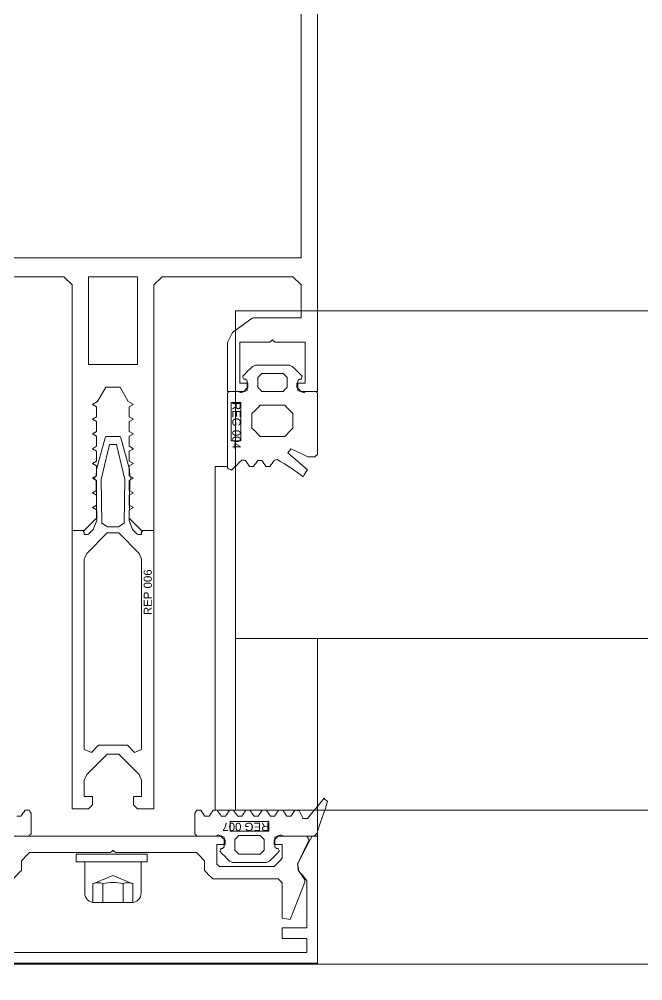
# Model space of a CAD drawing. Header units: millimetres. Extents: x 97 to 215964, y -4577 to 60645.
# Drawn here: x 146661.4 to 146737.7, y 39773 to 39890.5 of the extents above; entities that cross this region are included whole.
import ezdxf

# ---------------------------------------------------------------- set-up
doc = ezdxf.new("R2010")
doc.units = ezdxf.units.MM
for name, color, linetype, lineweight in [('A-FLOR-____-PATT', 8, 'Continuous', 9), ('A-GLAZ-____-MCUT', 151, 'Continuous', 9), ('A-GLAZ-____-OTLN', 151, 'Continuous', 9), ('A-GLAZ-CURT-OTLN', 52, 'Continuous', 9), ('A-GLAZ-CWMG-MCUT', 51, 'Continuous', 9), ('A-GLAZ-CWMG-OTLN', 51, 'Continuous', 9), ('G-XREF-____-OTLN', 8, 'Continuous', 9)]:
    doc.layers.add(name, color=color, linetype=linetype, lineweight=lineweight)
doc.styles.add('Arial', font='arial.ttf', dxfattribs={"height": 1})

# ---------------------------------------------------------------- blocks, each defined once
blk = doc.blocks.new('PNS_Панель прямоугольная2 - Нр_Стекло - 40мм-V32-О_АИ_ПП_8_400_Целиком')
at = {"layer": 'A-GLAZ-____-OTLN', "lineweight": 5}
h = blk.add_hatch(dxfattribs=at)
h.set_pattern_fill('FP_36', color=256, style=0, pattern_type=2)
h.set_pattern_definition([(45, (-88492.5, -39714.82), (-282.8427, 282.8427), [200, -600]), (45, (-88692.5, -39814.82), (-282.8427, 282.8427), [600, -200]), (45, (-88292.5, -39914.82), (-282.8427, 282.8427), [200, -600])])
h.paths.add_polyline_path([(502.5, 0), (502.5, 40), (-502.5, 40), (-502.5, 0), (386.22, 0)])
at = {"layer": 'A-GLAZ-____-MCUT', "color": 10, "lineweight": 5}
for p, q in [((-502.5, 0), (-502.5, 40)), ((-502.5, 40), (502.5, 40)), ((502.5, 0), (-502.5, 0))]:
    blk.add_line(p, q, dxfattribs=at)
at = {"layer": 'A-GLAZ-____-OTLN', "color": 10, "lineweight": 5}
blk.add_line((-502.5, 0), (502.5, 0), dxfattribs=at)
blk = doc.blocks.new('Прямоугольный импост - Рядовой 50х200-40428490-О_АИ_ПП_8_400_Целиком')
at = {"layer": 'A-GLAZ-CWMG-OTLN', "color": 10, "lineweight": 5}
for p, q in [((82100, 39793.82), (82100, 39814.82)), ((82100, 39793.82), (83085, 39793.82)), ((82100, 39775.02), (83085, 39775.02))]:
    blk.add_line(p, q, dxfattribs=at)
blk = doc.blocks.new('Прямоугольный импост - Рядовой 50х200-38602498-О_АИ_ПП_8_400_Целиком')
at = {"layer": 'A-GLAZ-CWMG-MCUT', "color": 90}
for p, q in [((0, 39.8), (-50, 39.8)), ((-50, 39.8), (-50, 21)), ((-50, 21), (-40, 21)), ((-40, 21), (-40, 0)), ((-50, -40), (-50, -160.2))]:
    blk.add_line(p, q, dxfattribs=at)
blk = doc.blocks.new('Прямоугольный импост - 200_dwg-17677014-О_АИ_ПП_8_400_Целиком')
at = {"layer": 'G-XREF-____-OTLN', "color": 10, "lineweight": 5}
for p, q in [((227995.23, 196719.51), (227995.23, 196721.83)), ((227997.68, 196719.51), (227997.68, 196721.83)), ((227994.19, 196719.51), (227998.71, 196719.51))]:
    blk.add_line(p, q, dxfattribs=at)
at = {"layer": 'G-XREF-____-OTLN', "color": 10, "lineweight": 5, "flags": 128}
for points in [[(227991.45, 196794.97), (227991.45, 196764.97), (227992.95, 196764.97), (227994.45, 196766.47), (227994.45, 196767.48), (227993.95, 196767.77), (227994.45, 196768.06), (227994.45, 196769.28), (227993.95, 196769.57), (227994.45, 196769.86), (227994.45, 196771.08), (227993.95, 196771.37), (227994.45, 196771.66), (227994.45, 196772.88), (227993.95, 196773.17), (227994.45, 196773.46), (227994.45, 196774.68), (227993.95, 196774.97), (227994.45, 196775.26), (227994.45, 196776.48), (227993.95, 196776.77), (227994.45, 196777.06), (227994.45, 196778.28), (227993.95, 196778.57), (227994.45, 196778.86), (227994.45, 196780.08), (227993.95, 196780.37), (227994.58, 196780.73), (227995.59, 196782.47), (227997.32, 196782.47), (227998.32, 196780.73), (227998.95, 196780.37), (227998.45, 196780.08), (227998.45, 196778.86), (227998.95, 196778.57), (227998.45, 196778.28), (227998.45, 196777.06), (227998.95, 196776.77), (227998.45, 196776.48), (227998.45, 196775.26), (227998.95, 196774.97), (227998.45, 196774.68), (227998.45, 196773.46), (227998.95, 196773.17), (227998.45, 196772.88), (227998.45, 196771.66), (227998.95, 196771.37), (227998.45, 196771.08), (227998.45, 196769.86), (227998.95, 196769.57), (227998.45, 196769.28), (227998.45, 196768.06), (227998.95, 196767.77), (227998.45, 196767.48), (227998.45, 196766.47), (227999.95, 196764.97), (228001.45, 196764.97), (228001.45, 196794.97), (228002.45, 196795.97), (228018.45, 196795.97), (228019.45, 196794.97), (228019.45, 196790.97), (228013.65, 196790.97), (228013.47, 196790.91), (228011.07, 196789.16), (228010.45, 196787.95), (228010.45, 196781.97), (228012.45, 196781.97), (228012.95, 196782.47), (228012.95, 196782.97), (228011.95, 196782.97), (228011.95, 196787.97), (228015.65, 196787.97), (228015.95, 196788.27), (228016.25, 196787.97), (228019.95, 196787.97), (228019.95, 196782.97), (228018.95, 196782.97), (228018.95, 196782.47), (228019.45, 196781.97), (228021.45, 196781.97), (228021.45, 196911.97)], [(227973.45, 196791.8), (227973.45, 196794.97), (227974.45, 196795.97), (227990.45, 196795.97), (227991.45, 196794.97)], [(228013.52, 196785.02), (228013.22, 196784.72), (228012.92, 196784.42), (228012.61, 196784.11), (228012.31, 196783.81)], [(228013.88, 196785.17), (228013.79, 196785.13), (228013.7, 196785.09), (228013.61, 196785.06), (228013.52, 196785.02)], [(228018.03, 196785.17), (228016.99, 196785.17), (228015.95, 196785.17), (228014.91, 196785.17), (228013.88, 196785.17)], [(228018.38, 196785.02), (228018.29, 196785.06), (228018.2, 196785.09), (228018.12, 196785.13), (228018.03, 196785.17)], [(228019.59, 196783.81), (228019.29, 196784.11), (228018.99, 196784.42), (228018.68, 196784.72), (228018.38, 196785.02)], [(228012.31, 196783.81), (228012.35, 196783.72), (228012.38, 196783.64), (228012.42, 196783.55), (228012.45, 196783.47)], [(228012.45, 196783.47), (228012.5, 196783.47), (228012.55, 196783.47), (228012.6, 196783.47), (228012.65, 196783.47)], [(228012.65, 196783.47), (228012.7, 196783.42), (228012.75, 196783.37), (228012.8, 196783.32), (228012.85, 196783.27)], [(228014.15, 196783.67), (228014.28, 196783.79), (228014.4, 196783.92), (228014.53, 196784.04), (228014.65, 196784.17)], [(228014.15, 196782.47), (228014.15, 196782.77), (228014.15, 196783.07), (228014.15, 196783.37), (228014.15, 196783.67)], [(228014.65, 196784.17), (228015.3, 196784.17), (228015.95, 196784.17), (228016.6, 196784.17), (228017.25, 196784.17)], [(228017.25, 196784.17), (228017.38, 196784.04), (228017.5, 196783.92), (228017.63, 196783.79), (228017.75, 196783.67)], [(228017.75, 196783.67), (228017.75, 196783.37), (228017.75, 196783.07), (228017.75, 196782.77), (228017.75, 196782.47)], [(228019.05, 196783.27), (228019.1, 196783.32), (228019.15, 196783.37), (228019.2, 196783.42), (228019.25, 196783.47)], [(228019.25, 196783.47), (228019.3, 196783.47), (228019.35, 196783.47), (228019.4, 196783.47), (228019.45, 196783.47)], [(228019.45, 196783.47), (228019.49, 196783.55), (228019.52, 196783.64), (228019.56, 196783.72), (228019.59, 196783.81)], [(228012.85, 196783.27), (228012.85, 196782.97), (228012.85, 196782.67), (228012.85, 196782.37), (228012.85, 196782.07)], [(228014.65, 196781.97), (228014.53, 196782.09), (228014.4, 196782.22), (228014.28, 196782.34), (228014.15, 196782.47)], [(228017.75, 196782.47), (228017.63, 196782.34), (228017.5, 196782.22), (228017.38, 196782.09), (228017.25, 196781.97)], [(228019.05, 196782.07), (228019.05, 196782.37), (228019.05, 196782.67), (228019.05, 196782.97), (228019.05, 196783.27)], [(228010.65, 196781.97), (228010.6, 196781.92), (228010.55, 196781.87), (228010.5, 196781.82), (228010.45, 196781.77)], [(228010.45, 196781.77), (228010.45, 196779.47), (228010.45, 196777.17), (228010.45, 196774.87), (228010.45, 196772.57)], [(228011.83, 196781.97), (228011.53, 196781.97), (228011.24, 196781.97), (228010.95, 196781.97), (228010.65, 196781.97)], [(228012.14, 196781.82), (228012.06, 196781.85), (228011.98, 196781.89), (228011.9, 196781.93), (228011.83, 196781.97)], [(228012.85, 196782.07), (228012.67, 196782), (228012.5, 196781.94), (228012.32, 196781.88), (228012.14, 196781.82)], [(228017.25, 196781.97), (228016.6, 196781.97), (228015.95, 196781.97), (228015.3, 196781.97), (228014.65, 196781.97)], [(228019.77, 196781.82), (228019.59, 196781.88), (228019.41, 196781.94), (228019.23, 196782), (228019.05, 196782.07)], [(228020.08, 196781.97), (228020, 196781.93), (228019.92, 196781.89), (228019.84, 196781.85), (228019.77, 196781.82)], [(228021.25, 196781.97), (228020.96, 196781.97), (228020.67, 196781.97), (228020.37, 196781.97), (228020.08, 196781.97)], [(228021.45, 196781.77), (228021.4, 196781.82), (228021.35, 196781.87), (228021.3, 196781.92), (228021.25, 196781.97)], [(228021.45, 196774.27), (228021.45, 196776.14), (228021.45, 196778.02), (228021.45, 196779.89), (228021.45, 196781.77)], [(228013.45, 196779.27), (228013.7, 196779.52), (228013.95, 196779.77), (228014.2, 196780.02), (228014.45, 196780.27)], [(228014.45, 196780.27), (228015.2, 196780.27), (228015.95, 196780.27), (228016.7, 196780.27), (228017.45, 196780.27)], [(228017.45, 196780.27), (228017.7, 196780.02), (228017.95, 196779.77), (228018.2, 196779.52), (228018.45, 196779.27)], [(228013.45, 196777.47), (228013.45, 196777.92), (228013.45, 196778.37), (228013.45, 196778.82), (228013.45, 196779.27)], [(228018.45, 196779.27), (228018.45, 196778.82), (228018.45, 196778.37), (228018.45, 196777.92), (228018.45, 196777.47)], [(228014.45, 196776.47), (228014.2, 196776.72), (228013.95, 196776.97), (228013.7, 196777.22), (228013.45, 196777.47)], [(228017.45, 196776.47), (228016.7, 196776.47), (228015.95, 196776.47), (228015.2, 196776.47), (228014.45, 196776.47)], [(228018.45, 196777.47), (228018.2, 196777.22), (228017.95, 196776.97), (228017.7, 196776.72), (228017.45, 196776.47)], [(228017.84, 196774.48), (228017.93, 196774.59), (228018.02, 196774.71), (228018.11, 196774.82), (228018.2, 196774.94)], [(228020.22, 196772.39), (228019.62, 196772.91), (228019.03, 196773.43), (228018.44, 196773.95), (228017.84, 196774.48)], [(228018.2, 196774.94), (228018.72, 196774.7), (228019.25, 196774.46), (228019.77, 196774.22), (228020.29, 196773.98)], [(228021.15, 196773.97), (228021.23, 196774.04), (228021.3, 196774.12), (228021.38, 196774.19), (228021.45, 196774.27)], [(228010.96, 196772.36), (228011.27, 196772.66), (228011.58, 196772.97), (228011.88, 196773.27), (228012.19, 196773.58)], [(228012.19, 196773.58), (228012.3, 196773.57), (228012.42, 196773.56), (228012.53, 196773.55), (228012.65, 196773.54)], [(228012.65, 196773.54), (228012.77, 196773.35), (228012.9, 196773.17), (228013.03, 196772.98), (228013.15, 196772.8)], [(228013.65, 196772.8), (228013.77, 196772.98), (228013.9, 196773.17), (228014.03, 196773.35), (228014.15, 196773.54)], [(228014.15, 196773.54), (228014.28, 196773.54), (228014.4, 196773.54), (228014.52, 196773.54), (228014.65, 196773.54)], [(228014.65, 196773.54), (228014.77, 196773.35), (228014.9, 196773.17), (228015.03, 196772.98), (228015.15, 196772.8)], [(228015.65, 196772.8), (228015.77, 196772.98), (228015.9, 196773.17), (228016.03, 196773.35), (228016.15, 196773.54)], [(228016.15, 196773.54), (228016.24, 196773.56), (228016.33, 196773.59), (228016.42, 196773.62), (228016.51, 196773.65)], [(228016.51, 196773.65), (228016.96, 196773.38), (228017.41, 196773.11), (228017.86, 196772.83), (228018.32, 196772.56)], [(228020.29, 196773.98), (228020.5, 196773.98), (228020.72, 196773.97), (228020.94, 196773.97), (228021.15, 196773.97)], [(228021.05, 196730.8), (228008.95, 196730.8), (228008.95, 196772.8), (228010.45, 196772.8)], [(228010.45, 196772.57), (228010.58, 196772.51), (228010.71, 196772.46), (228010.84, 196772.41), (228010.96, 196772.36)], [(228013.15, 196772.8), (228013.28, 196772.8), (228013.4, 196772.8), (228013.52, 196772.8), (228013.65, 196772.8)], [(228015.15, 196772.8), (228015.28, 196772.8), (228015.4, 196772.8), (228015.52, 196772.8), (228015.65, 196772.8)], [(228018.32, 196772.56), (228018.66, 196772.31), (228019, 196772.05), (228019.34, 196771.8), (228019.69, 196771.54)], [(228019.69, 196771.54), (228019.82, 196771.76), (228019.95, 196771.97), (228020.09, 196772.18), (228020.22, 196772.39)], [(228022.26, 196732.26), (228021.75, 196731.64), (228021.24, 196731.03), (228020.73, 196730.41), (228020.22, 196729.79)], [(228021.45, 196728.2), (228021.76, 196729.11), (228022.07, 196730.02), (228022.38, 196730.93), (228022.69, 196731.85)], [(228022.69, 196731.85), (228022.58, 196731.95), (228022.48, 196732.05), (228022.37, 196732.16), (228022.26, 196732.26)], [(227985.7, 196730.8), (227985.58, 196730.61), (227985.45, 196730.43), (227985.33, 196730.24), (227985.2, 196730.06)], [(227986.2, 196730.8), (227986.08, 196730.8), (227985.95, 196730.8), (227985.83, 196730.8), (227985.7, 196730.8)], [(227986.4, 196730.51), (227986.35, 196730.58), (227986.3, 196730.65), (227986.25, 196730.73), (227986.2, 196730.8)], [(228006.7, 196730.8), (228006.65, 196730.73), (228006.6, 196730.65), (228006.55, 196730.58), (228006.5, 196730.51)], [(228007.2, 196730.8), (228007.08, 196730.8), (228006.95, 196730.8), (228006.83, 196730.8), (228006.7, 196730.8)], [(228007.7, 196730.06), (228007.58, 196730.24), (228007.45, 196730.43), (228007.33, 196730.61), (228007.2, 196730.8)], [(228008.7, 196730.8), (228008.58, 196730.61), (228008.45, 196730.43), (228008.33, 196730.24), (228008.2, 196730.06)], [(228009.2, 196730.8), (228009.08, 196730.8), (228008.95, 196730.8), (228008.83, 196730.8), (228008.7, 196730.8)], [(228009.7, 196730.06), (228009.58, 196730.24), (228009.45, 196730.43), (228009.33, 196730.61), (228009.2, 196730.8)], [(228010.7, 196730.8), (228010.58, 196730.61), (228010.45, 196730.43), (228010.33, 196730.24), (228010.2, 196730.06)], [(228011.2, 196730.8), (228011.08, 196730.8), (228010.95, 196730.8), (228010.83, 196730.8), (228010.7, 196730.8)], [(228011.7, 196730.06), (228011.58, 196730.24), (228011.45, 196730.43), (228011.33, 196730.61), (228011.2, 196730.8)], [(228012.7, 196730.8), (228012.58, 196730.61), (228012.45, 196730.43), (228012.33, 196730.24), (228012.2, 196730.06)], [(228013.2, 196730.8), (228013.08, 196730.8), (228012.95, 196730.8), (228012.83, 196730.8), (228012.7, 196730.8)], [(228013.7, 196730.06), (228013.58, 196730.24), (228013.45, 196730.43), (228013.33, 196730.61), (228013.2, 196730.8)], [(228014.7, 196730.8), (228014.58, 196730.61), (228014.45, 196730.43), (228014.33, 196730.24), (228014.2, 196730.06)], [(228015.2, 196730.8), (228015.08, 196730.8), (228014.95, 196730.8), (228014.83, 196730.8), (228014.7, 196730.8)], [(228015.7, 196730.06), (228015.58, 196730.24), (228015.45, 196730.43), (228015.33, 196730.61), (228015.2, 196730.8)], [(228016.7, 196730.8), (228016.58, 196730.61), (228016.45, 196730.43), (228016.33, 196730.24), (228016.2, 196730.06)], [(228017.2, 196730.8), (228017.08, 196730.8), (228016.95, 196730.8), (228016.83, 196730.8), (228016.7, 196730.8)], [(228017.7, 196730.06), (228017.58, 196730.24), (228017.45, 196730.43), (228017.33, 196730.61), (228017.2, 196730.8)], [(228018.7, 196730.8), (228018.58, 196730.61), (228018.45, 196730.43), (228018.33, 196730.24), (228018.2, 196730.06)], [(228019.22, 196730.76), (228019.09, 196730.77), (228018.96, 196730.78), (228018.83, 196730.79), (228018.7, 196730.8)], [(228019.68, 196729.8), (228019.57, 196730.04), (228019.45, 196730.28), (228019.34, 196730.52), (228019.22, 196730.76)], [(227985.2, 196730.06), (227985.08, 196730.06), (227984.95, 196730.06), (227984.83, 196730.06), (227984.7, 196730.06)], [(227986.45, 196730.34), (227986.44, 196730.38), (227986.43, 196730.42), (227986.41, 196730.46), (227986.4, 196730.51)], [(227986.45, 196727.93), (227986.45, 196728.53), (227986.45, 196729.13), (227986.45, 196729.73), (227986.45, 196730.34)], [(228006.5, 196730.51), (228006.49, 196730.46), (228006.48, 196730.42), (228006.47, 196730.38), (228006.45, 196730.34)], [(228006.45, 196730.34), (228006.45, 196729.73), (228006.45, 196729.13), (228006.45, 196728.53), (228006.45, 196727.93)], [(228008.2, 196730.06), (228008.08, 196730.06), (228007.95, 196730.06), (228007.83, 196730.06), (228007.7, 196730.06)], [(228010.2, 196730.06), (228010.08, 196730.06), (228009.95, 196730.06), (228009.83, 196730.06), (228009.7, 196730.06)], [(228012.2, 196730.06), (228012.08, 196730.06), (228011.95, 196730.06), (228011.83, 196730.06), (228011.7, 196730.06)], [(228014.2, 196730.06), (228014.08, 196730.06), (228013.95, 196730.06), (228013.83, 196730.06), (228013.7, 196730.06)], [(228016.2, 196730.06), (228016.08, 196730.06), (228015.95, 196730.06), (228015.83, 196730.06), (228015.7, 196730.06)], [(228018.2, 196730.06), (228018.08, 196730.06), (228017.95, 196730.06), (228017.83, 196730.06), (228017.7, 196730.06)], [(228020.22, 196729.79), (228020.08, 196729.79), (228019.95, 196729.79), (228019.82, 196729.8), (228019.68, 196729.8)], [(228009.65, 196727.63), (228003.05, 196727.63), (227996.45, 196727.63), (227989.85, 196727.63), (227983.25, 196727.63)], [(227983.88, 196727.63), (227984.45, 196727.63), (227985.02, 196727.63), (227985.58, 196727.63), (227986.15, 196727.63)], [(227986.15, 196727.63), (227986.23, 196727.7), (227986.3, 196727.78), (227986.38, 196727.85), (227986.45, 196727.93)], [(228006.45, 196727.93), (228006.53, 196727.85), (228006.6, 196727.78), (228006.68, 196727.7), (228006.75, 196727.63)], [(228006.75, 196727.63), (228007.32, 196727.63), (228007.89, 196727.63), (228008.46, 196727.63), (228009.03, 196727.63)], [(228009.03, 196727.63), (228009.1, 196727.67), (228009.18, 196727.7), (228009.26, 196727.74), (228009.34, 196727.78)], [(228009.34, 196727.78), (228009.52, 196727.72), (228009.7, 196727.66), (228009.87, 196727.59), (228010.05, 196727.53)], [(228010.15, 196727.13), (228010.03, 196727.25), (228009.9, 196727.38), (228009.78, 196727.5), (228009.65, 196727.63)], [(228010.05, 196727.53), (228010.05, 196727.23), (228010.05, 196726.93), (228010.05, 196726.63), (228010.05, 196726.33)], [(228010.15, 196726.63), (228010.15, 196726.75), (228010.15, 196726.88), (228010.15, 196727), (228010.15, 196727.13)], [(228011.35, 196727.23), (228011.48, 196727.35), (228011.6, 196727.48), (228011.73, 196727.6), (228011.85, 196727.73)], [(228011.35, 196725.93), (228011.35, 196726.25), (228011.35, 196726.58), (228011.35, 196726.9), (228011.35, 196727.23)], [(228011.85, 196727.73), (228012.5, 196727.73), (228013.15, 196727.73), (228013.8, 196727.73), (228014.45, 196727.73)], [(228014.45, 196727.73), (228014.58, 196727.6), (228014.7, 196727.48), (228014.83, 196727.35), (228014.95, 196727.23)], [(228014.95, 196727.23), (228014.95, 196726.9), (228014.95, 196726.58), (228014.95, 196726.25), (228014.95, 196725.93)], [(228016.65, 196727.63), (228016.53, 196727.5), (228016.4, 196727.38), (228016.28, 196727.25), (228016.15, 196727.13)], [(228016.15, 196727.13), (228016.15, 196727), (228016.15, 196726.88), (228016.15, 196726.75), (228016.15, 196726.63)], [(228016.25, 196727.53), (228016.43, 196727.59), (228016.61, 196727.66), (228016.79, 196727.72), (228016.97, 196727.78)], [(228016.25, 196726.33), (228016.25, 196726.63), (228016.25, 196726.93), (228016.25, 196727.23), (228016.25, 196727.53)], [(228020.15, 196727.63), (228019.28, 196727.63), (228018.4, 196727.63), (228017.53, 196727.63), (228016.65, 196727.63)], [(228016.97, 196727.78), (228017.04, 196727.74), (228017.12, 196727.7), (228017.2, 196727.67), (228017.28, 196727.63)], [(228017.28, 196727.63), (228018.22, 196727.63), (228019.17, 196727.63), (228020.11, 196727.63), (228021.05, 196727.63)], [(228019.03, 196724.27), (228019.38, 196725), (228019.73, 196725.74), (228020.07, 196726.47), (228020.42, 196727.2)], [(228020.81, 196727.63), (228020.37, 196726.8), (228019.93, 196725.97), (228019.49, 196725.14), (228019.05, 196724.3)], [(228020.42, 196727.2), (228020.36, 196727.31), (228020.29, 196727.41), (228020.22, 196727.52), (228020.15, 196727.63)], [(228021.45, 196727.63), (228021.29, 196727.63), (228021.13, 196727.63), (228020.97, 196727.63), (228020.81, 196727.63)], [(228021.05, 196727.63), (228021.15, 196727.73), (228021.25, 196727.83), (228021.35, 196727.93), (228021.45, 196728.03)], [(228021.45, 196728.03), (228021.45, 196728.07), (228021.45, 196728.11), (228021.45, 196728.15), (228021.45, 196728.2)], [(228021.45, 196712.13), (228021.45, 196716), (228021.45, 196719.88), (228021.45, 196723.75), (228021.45, 196727.63)], [(227996.15, 196725.63), (227996.23, 196725.7), (227996.3, 196725.78), (227996.38, 196725.85), (227996.45, 196725.93)], [(227996.45, 196725.93), (227996.53, 196725.85), (227996.6, 196725.78), (227996.68, 196725.7), (227996.75, 196725.63)], [(228009.15, 196724.23), (228009.15, 196724.83), (228009.15, 196725.43), (228009.15, 196726.03), (228009.15, 196726.63)], [(228009.15, 196726.63), (228009.4, 196726.63), (228009.65, 196726.63), (228009.9, 196726.63), (228010.15, 196726.63)], [(228009.65, 196726.13), (228009.62, 196726.04), (228009.58, 196725.96), (228009.55, 196725.87), (228009.51, 196725.79)], [(228009.85, 196726.13), (228009.8, 196726.13), (228009.75, 196726.13), (228009.7, 196726.13), (228009.65, 196726.13)], [(228010.05, 196726.33), (228010, 196726.28), (228009.95, 196726.23), (228009.9, 196726.18), (228009.85, 196726.13)], [(228011.85, 196725.43), (228011.73, 196725.55), (228011.6, 196725.68), (228011.48, 196725.8), (228011.35, 196725.93)], [(228014.95, 196725.93), (228014.83, 196725.8), (228014.7, 196725.68), (228014.58, 196725.55), (228014.45, 196725.43)], [(228016.15, 196726.63), (228016.4, 196726.63), (228016.65, 196726.63), (228016.9, 196726.63), (228017.15, 196726.63)], [(228016.45, 196726.13), (228016.4, 196726.18), (228016.35, 196726.23), (228016.3, 196726.28), (228016.25, 196726.33)], [(228016.65, 196726.13), (228016.6, 196726.13), (228016.55, 196726.13), (228016.5, 196726.13), (228016.45, 196726.13)], [(228016.79, 196725.79), (228016.76, 196725.87), (228016.72, 196725.96), (228016.69, 196726.04), (228016.65, 196726.13)], [(228017.15, 196726.63), (228017.15, 196726.2), (228017.15, 196725.78), (228017.15, 196725.35), (228017.15, 196724.93)], [(227985.25, 196724.63), (227985.5, 196724.88), (227985.75, 196725.13), (227986, 196725.38), (227986.25, 196725.63)], [(227986.25, 196725.63), (227988.73, 196725.63), (227991.2, 196725.63), (227993.68, 196725.63), (227996.15, 196725.63)], [(227996.75, 196725.63), (227999.23, 196725.63), (228001.7, 196725.63), (228004.18, 196725.63), (228006.65, 196725.63)], [(228006.65, 196725.63), (228006.9, 196725.38), (228007.15, 196725.13), (228007.4, 196724.88), (228007.65, 196724.63)], [(228009.51, 196725.79), (228009.81, 196725.48), (228010.12, 196725.18), (228010.42, 196724.88), (228010.72, 196724.58)], [(228014.45, 196725.43), (228013.8, 196725.43), (228013.15, 196725.43), (228012.5, 196725.43), (228011.85, 196725.43)], [(228015.58, 196724.58), (228015.88, 196724.88), (228016.19, 196725.18), (228016.49, 196725.48), (228016.79, 196725.79)], [(228017.15, 196724.93), (228016.9, 196724.68), (228016.65, 196724.43), (228016.4, 196724.18), (228016.15, 196723.93)], [(227985.25, 196723.43), (227985.25, 196723.73), (227985.25, 196724.03), (227985.25, 196724.33), (227985.25, 196724.63)], [(227999.9, 196720.7), (227999.9, 196724.5), (227993.01, 196724.5), (227993.01, 196720.7)], [(228007.65, 196724.63), (228007.65, 196724.33), (228007.65, 196724.03), (228007.65, 196723.73), (228007.65, 196723.43)], [(228009.45, 196723.93), (228009.38, 196724), (228009.3, 196724.08), (228009.23, 196724.15), (228009.15, 196724.23)], [(228016.15, 196723.93), (228014.48, 196723.93), (228012.8, 196723.93), (228011.13, 196723.93), (228009.45, 196723.93)], [(228010.72, 196724.58), (228010.81, 196724.54), (228010.9, 196724.5), (228010.99, 196724.47), (228011.08, 196724.43)], [(228011.08, 196724.43), (228012.11, 196724.43), (228013.15, 196724.43), (228014.19, 196724.43), (228015.23, 196724.43)], [(228015.23, 196724.43), (228015.32, 196724.47), (228015.4, 196724.5), (228015.49, 196724.54), (228015.58, 196724.58)], [(228019.09, 196723.48), (228019.08, 196723.68), (228019.06, 196723.87), (228019.05, 196724.07), (228019.03, 196724.27)], [(228019.05, 196724.3), (228019.07, 196724.08), (228019.09, 196723.86), (228019.12, 196723.63), (228019.14, 196723.41)], [(227984.25, 196722.43), (227984.5, 196722.68), (227984.75, 196722.93), (227985, 196723.18), (227985.25, 196723.43)], [(227998.9, 196719.51), (227998.9, 196721.83), (227996.45, 196722.81), (227994, 196721.83), (227994, 196719.51)], [(228007.65, 196723.43), (228007.9, 196723.18), (228008.15, 196722.93), (228008.4, 196722.68), (228008.65, 196722.43)], [(228008.65, 196722.43), (228010.65, 196722.43), (228012.65, 196722.43), (228014.65, 196722.43), (228016.65, 196722.43)], [(228016.65, 196722.43), (228016.78, 196722.3), (228016.9, 196722.18), (228017.03, 196722.05), (228017.15, 196721.93)], [(228019.9, 196722.3), (228019.7, 196722.59), (228019.5, 196722.89), (228019.29, 196723.18), (228019.09, 196723.48)], [(228019.14, 196723.41), (228019.4, 196723.11), (228019.65, 196722.82), (228019.9, 196722.52), (228020.15, 196722.23)], [(228017.15, 196721.93), (228017.15, 196720.85), (228017.15, 196719.78), (228017.15, 196718.7), (228017.15, 196717.63)], [(228018.12, 196717.44), (228018.57, 196718.59), (228019.02, 196719.73), (228019.48, 196720.87), (228019.93, 196722.02)], [(228019.93, 196722.02), (228019.92, 196722.09), (228019.92, 196722.16), (228019.91, 196722.23), (228019.9, 196722.3)], [(228020.15, 196722.23), (228020.15, 196720.78), (228020.15, 196719.33), (228020.15, 196717.88), (228020.15, 196716.43)], [(228017.15, 196717.63), (228017.39, 196717.58), (228017.63, 196717.54), (228017.88, 196717.49), (228018.12, 196717.44)], [(228020.15, 196716.43), (228019.4, 196716.43), (228018.65, 196716.43), (228017.9, 196716.43), (228017.15, 196716.43)], [(228017.15, 196716.43), (228017.15, 196716.1), (228017.15, 196715.78), (228017.15, 196715.45), (228017.15, 196715.13)], [(228017.15, 196715.13), (228017.9, 196715.13), (228018.65, 196715.13), (228019.4, 196715.13), (228020.15, 196715.13)], [(228020.15, 196715.13), (228020.15, 196714.7), (228020.15, 196714.28), (228020.15, 196713.85), (228020.15, 196713.43)], [(228020.15, 196713.43), (228008.3, 196713.43), (227996.45, 196713.43), (227984.6, 196713.43), (227972.75, 196713.43)], [(227971.45, 196712.13), (227983.95, 196712.13), (227996.45, 196712.13), (228008.95, 196712.13), (228021.45, 196712.13)]]:
    blk.add_lwpolyline(points, dxfattribs=at)
for points in [[(227973.45, 196906.97), (227973.45, 196798.27), (228019.45, 196798.27), (228019.45, 196906.97)], [(227993.45, 196795.97), (227993.45, 196785.27), (227999.45, 196785.27), (227999.45, 196795.97)], [(228012.08, 196775.93), (228010.91, 196775.93), (228010.91, 196780.63), (228012.08, 196780.63)], [(227998.65, 196771.54), (227998.65, 196771.19), (227998.5, 196771.11), (227998.42, 196766.19), (227998.86, 196765.1), (227999.43, 196764.53), (227999.57, 196764.47), (227999.95, 196764.47), (227999.95, 196764.77), (228000.15, 196764.97), (228001.45, 196764.97), (228001.45, 196730.97), (227999.45, 196730.97), (227998.95, 196731.47), (227998.95, 196732.47), (227999.95, 196732.47), (227999.95, 196734.47), (227999.66, 196735.17), (227997.16, 196737.67), (227995.75, 196737.67), (227993.25, 196735.17), (227992.95, 196734.47), (227992.95, 196732.47), (227993.95, 196732.47), (227993.95, 196731.47), (227993.45, 196730.97), (227991.45, 196730.97), (227991.45, 196764.97), (227992.75, 196764.97), (227992.95, 196764.77), (227992.95, 196764.47), (227993.33, 196764.47), (227993.48, 196764.53), (227994.05, 196765.1), (227994.49, 196766.19), (227994.4, 196771.11), (227994.25, 196771.19), (227994.25, 196771.54), (227994.4, 196771.63), (227994.42, 196772.44), (227995.49, 196776.3), (227995.59, 196776.47), (227997.32, 196776.47), (227997.42, 196776.3), (227998.49, 196772.44), (227998.5, 196771.63)], [(227997.81, 196765.88), (227997.9, 196771.2), (227996.9, 196775.5), (227996.01, 196775.5), (227995, 196771.2), (227995.09, 196765.88), (227995.8, 196765.43), (227997.11, 196765.43)], [(227998.22, 196738.74), (227999.1, 196737.86), (227999.95, 196738.21), (227999.95, 196761.47), (227999.66, 196762.17), (227997.16, 196764.67), (227995.75, 196764.67), (227993.25, 196762.17), (227992.95, 196761.47), (227992.95, 196738.21), (227993.81, 196737.86), (227994.68, 196738.74)], [(228010.8, 196728.24), (228010.8, 196729.41), (228015.5, 196729.41), (228015.5, 196728.24)], [(227991.96, 196724.5), (227991.96, 196725.42), (228000.65, 196725.42), (228000.65, 196724.5)]]:
    blk.add_lwpolyline(points, close=True, dxfattribs=at)
at = {"layer": 'G-XREF-____-OTLN', "color": 10, "lineweight": 5}
for centre, radius, start, end in [((227994.61, 196720.28), 1.67, 68.4728, 111.5272), ((227996.45, 196716.78), 5.2, 76.3644, 103.6356), ((227998.29, 196720.28), 1.67, 68.4728, 111.5272), ((227994.19, 196720.7), 1.19, 180, 270), ((227998.71, 196720.7), 1.19, 270, 0)]:
    blk.add_arc(centre, radius, start, end, dxfattribs=at)
blk = doc.blocks.new('Прямоугольный импост - 200_dwg-V169-О_АИ_ПП_8_400_Целиком')
at = {"layer": 'G-XREF-____-OTLN', "color": 10, "lineweight": 5}
for p, q in [((228010.91, 196775.93), (228010.91, 196780.63)), ((228010.96, 196772.36), (228011.27, 196772.66)), ((227995.23, 196719.51), (227995.23, 196721.83)), ((227997.68, 196719.51), (227997.68, 196721.83)), ((227994.19, 196719.51), (227998.71, 196719.51))]:
    blk.add_line(p, q, dxfattribs=at)
at = {"layer": 'G-XREF-____-OTLN', "color": 10, "lineweight": 5, "flags": 128}
for points in [[(228021.45, 196791.8), (228021.45, 196911.97)], [(227974.45, 196795.97), (227990.45, 196795.97), (227991.45, 196794.97)], [(227991.45, 196794.97), (227991.45, 196764.97), (227992.95, 196764.97), (227994.45, 196766.47), (227994.45, 196767.48), (227993.95, 196767.77), (227994.45, 196768.06), (227994.45, 196769.28), (227993.95, 196769.57), (227994.45, 196769.86), (227994.45, 196771.08), (227993.95, 196771.37), (227994.45, 196771.66), (227994.45, 196772.88), (227993.95, 196773.17), (227994.45, 196773.46), (227994.45, 196774.68), (227993.95, 196774.97), (227994.45, 196775.26), (227994.45, 196776.48), (227993.95, 196776.77), (227994.45, 196777.06), (227994.45, 196778.28), (227993.95, 196778.57), (227994.45, 196778.86), (227994.45, 196780.08), (227993.95, 196780.37), (227994.58, 196780.73), (227995.59, 196782.47), (227997.32, 196782.47), (227998.32, 196780.73), (227998.95, 196780.37), (227998.45, 196780.08), (227998.45, 196778.86), (227998.95, 196778.57), (227998.45, 196778.28), (227998.45, 196777.06), (227998.95, 196776.77), (227998.45, 196776.48), (227998.45, 196775.26), (227998.95, 196774.97), (227998.45, 196774.68), (227998.45, 196773.46), (227998.95, 196773.17), (227998.45, 196772.88), (227998.45, 196771.66), (227998.95, 196771.37), (227998.45, 196771.08), (227998.45, 196769.86), (227998.95, 196769.57), (227998.45, 196769.28), (227998.45, 196768.06), (227998.95, 196767.77), (227998.45, 196767.48), (227998.45, 196766.47), (227999.95, 196764.97), (228001.45, 196764.97), (228001.45, 196794.97), (228002.45, 196795.97), (228018.45, 196795.97), (228019.45, 196794.97), (228019.45, 196791.8)], [(228011.07, 196789.16), (228010.45, 196787.95), (228010.45, 196781.97)], [(228010.65, 196781.97), (228010.6, 196781.92), (228010.55, 196781.87), (228010.5, 196781.82), (228010.45, 196781.77)], [(228010.45, 196781.77), (228010.45, 196779.47), (228010.45, 196777.17), (228010.45, 196774.87), (228010.45, 196772.57)], [(228011.53, 196781.97), (228011.24, 196781.97), (228010.95, 196781.97), (228010.65, 196781.97)], [(228021.05, 196730.8), (228008.95, 196730.8), (228008.95, 196772.8), (228010.45, 196772.8)], [(228010.45, 196772.57), (228010.58, 196772.51), (228010.71, 196772.46), (228010.84, 196772.41), (228010.96, 196772.36)], [(228022.26, 196732.26), (228021.75, 196731.64), (228021.24, 196731.03), (228020.73, 196730.41), (228020.22, 196729.79)], [(228021.45, 196728.2), (228021.76, 196729.11), (228022.07, 196730.02), (228022.38, 196730.93), (228022.69, 196731.85)], [(228022.69, 196731.85), (228022.58, 196731.95), (228022.48, 196732.05), (228022.37, 196732.16), (228022.26, 196732.26)], [(227985.7, 196730.8), (227985.58, 196730.61), (227985.45, 196730.43), (227985.33, 196730.24), (227985.2, 196730.06)], [(227986.2, 196730.8), (227986.08, 196730.8), (227985.95, 196730.8), (227985.83, 196730.8), (227985.7, 196730.8)], [(227986.4, 196730.51), (227986.35, 196730.58), (227986.3, 196730.65), (227986.25, 196730.73), (227986.2, 196730.8)], [(228006.7, 196730.8), (228006.65, 196730.73), (228006.6, 196730.65), (228006.55, 196730.58), (228006.5, 196730.51)], [(228007.2, 196730.8), (228007.08, 196730.8), (228006.95, 196730.8), (228006.83, 196730.8), (228006.7, 196730.8)], [(228007.7, 196730.06), (228007.58, 196730.24), (228007.45, 196730.43), (228007.33, 196730.61), (228007.2, 196730.8)], [(228008.7, 196730.8), (228008.58, 196730.61), (228008.45, 196730.43), (228008.33, 196730.24), (228008.2, 196730.06)], [(228009.2, 196730.8), (228009.08, 196730.8), (228008.95, 196730.8), (228008.83, 196730.8), (228008.7, 196730.8)], [(228009.7, 196730.06), (228009.58, 196730.24), (228009.45, 196730.43), (228009.33, 196730.61), (228009.2, 196730.8)], [(228010.7, 196730.8), (228010.58, 196730.61), (228010.45, 196730.43), (228010.33, 196730.24), (228010.2, 196730.06)], [(228011.2, 196730.8), (228011.08, 196730.8), (228010.95, 196730.8), (228010.83, 196730.8), (228010.7, 196730.8)], [(228011.7, 196730.06), (228011.58, 196730.24), (228011.45, 196730.43), (228011.33, 196730.61), (228011.2, 196730.8)], [(228012.7, 196730.8), (228012.58, 196730.61), (228012.45, 196730.43), (228012.33, 196730.24), (228012.2, 196730.06)], [(228013.2, 196730.8), (228013.08, 196730.8), (228012.95, 196730.8), (228012.83, 196730.8), (228012.7, 196730.8)], [(228013.7, 196730.06), (228013.58, 196730.24), (228013.45, 196730.43), (228013.33, 196730.61), (228013.2, 196730.8)], [(228014.7, 196730.8), (228014.58, 196730.61), (228014.45, 196730.43), (228014.33, 196730.24), (228014.2, 196730.06)], [(228015.2, 196730.8), (228015.08, 196730.8), (228014.95, 196730.8), (228014.83, 196730.8), (228014.7, 196730.8)], [(228015.7, 196730.06), (228015.58, 196730.24), (228015.45, 196730.43), (228015.33, 196730.61), (228015.2, 196730.8)], [(228016.7, 196730.8), (228016.58, 196730.61), (228016.45, 196730.43), (228016.33, 196730.24), (228016.2, 196730.06)], [(228017.2, 196730.8), (228017.08, 196730.8), (228016.95, 196730.8), (228016.83, 196730.8), (228016.7, 196730.8)], [(228017.7, 196730.06), (228017.58, 196730.24), (228017.45, 196730.43), (228017.33, 196730.61), (228017.2, 196730.8)], [(228018.7, 196730.8), (228018.58, 196730.61), (228018.45, 196730.43), (228018.33, 196730.24), (228018.2, 196730.06)], [(228019.22, 196730.76), (228019.09, 196730.77), (228018.96, 196730.78), (228018.83, 196730.79), (228018.7, 196730.8)], [(228019.68, 196729.8), (228019.57, 196730.04), (228019.45, 196730.28), (228019.34, 196730.52), (228019.22, 196730.76)], [(227985.2, 196730.06), (227985.08, 196730.06), (227984.95, 196730.06), (227984.83, 196730.06), (227984.7, 196730.06)], [(227986.45, 196730.34), (227986.44, 196730.38), (227986.43, 196730.42), (227986.41, 196730.46), (227986.4, 196730.51)], [(227986.45, 196727.93), (227986.45, 196728.53), (227986.45, 196729.13), (227986.45, 196729.73), (227986.45, 196730.34)], [(228006.5, 196730.51), (228006.49, 196730.46), (228006.48, 196730.42), (228006.47, 196730.38), (228006.45, 196730.34)], [(228006.45, 196730.34), (228006.45, 196729.73), (228006.45, 196729.13), (228006.45, 196728.53), (228006.45, 196727.93)], [(228008.2, 196730.06), (228008.08, 196730.06), (228007.95, 196730.06), (228007.83, 196730.06), (228007.7, 196730.06)], [(228010.2, 196730.06), (228010.08, 196730.06), (228009.95, 196730.06), (228009.83, 196730.06), (228009.7, 196730.06)], [(228012.2, 196730.06), (228012.08, 196730.06), (228011.95, 196730.06), (228011.83, 196730.06), (228011.7, 196730.06)], [(228014.2, 196730.06), (228014.08, 196730.06), (228013.95, 196730.06), (228013.83, 196730.06), (228013.7, 196730.06)], [(228016.2, 196730.06), (228016.08, 196730.06), (228015.95, 196730.06), (228015.83, 196730.06), (228015.7, 196730.06)], [(228018.2, 196730.06), (228018.08, 196730.06), (228017.95, 196730.06), (228017.83, 196730.06), (228017.7, 196730.06)], [(228020.22, 196729.79), (228020.08, 196729.79), (228019.95, 196729.79), (228019.82, 196729.8), (228019.68, 196729.8)], [(228009.65, 196727.63), (228003.05, 196727.63), (227996.45, 196727.63), (227989.85, 196727.63), (227983.25, 196727.63)], [(227983.88, 196727.63), (227984.45, 196727.63), (227985.02, 196727.63), (227985.58, 196727.63), (227986.15, 196727.63)], [(227986.15, 196727.63), (227986.23, 196727.7), (227986.3, 196727.78), (227986.38, 196727.85), (227986.45, 196727.93)], [(228006.45, 196727.93), (228006.53, 196727.85), (228006.6, 196727.78), (228006.68, 196727.7), (228006.75, 196727.63)], [(228006.75, 196727.63), (228007.32, 196727.63), (228007.89, 196727.63), (228008.46, 196727.63), (228009.03, 196727.63)], [(228009.03, 196727.63), (228009.1, 196727.67), (228009.18, 196727.7), (228009.26, 196727.74), (228009.34, 196727.78)], [(228009.34, 196727.78), (228009.52, 196727.72), (228009.7, 196727.66), (228009.87, 196727.59), (228010.05, 196727.53)], [(228010.15, 196727.13), (228010.03, 196727.25), (228009.9, 196727.38), (228009.78, 196727.5), (228009.65, 196727.63)], [(228010.05, 196727.53), (228010.05, 196727.23), (228010.05, 196726.93), (228010.05, 196726.63), (228010.05, 196726.33)], [(228010.15, 196726.63), (228010.15, 196726.75), (228010.15, 196726.88), (228010.15, 196727), (228010.15, 196727.13)], [(228011.35, 196727.23), (228011.48, 196727.35), (228011.6, 196727.48), (228011.73, 196727.6), (228011.85, 196727.73)], [(228011.35, 196725.93), (228011.35, 196726.25), (228011.35, 196726.58), (228011.35, 196726.9), (228011.35, 196727.23)], [(228011.85, 196727.73), (228012.5, 196727.73), (228013.15, 196727.73), (228013.8, 196727.73), (228014.45, 196727.73)], [(228014.45, 196727.73), (228014.58, 196727.6), (228014.7, 196727.48), (228014.83, 196727.35), (228014.95, 196727.23)], [(228014.95, 196727.23), (228014.95, 196726.9), (228014.95, 196726.58), (228014.95, 196726.25), (228014.95, 196725.93)], [(228016.65, 196727.63), (228016.53, 196727.5), (228016.4, 196727.38), (228016.28, 196727.25), (228016.15, 196727.13)], [(228016.15, 196727.13), (228016.15, 196727), (228016.15, 196726.88), (228016.15, 196726.75), (228016.15, 196726.63)], [(228016.25, 196727.53), (228016.43, 196727.59), (228016.61, 196727.66), (228016.79, 196727.72), (228016.97, 196727.78)], [(228016.25, 196726.33), (228016.25, 196726.63), (228016.25, 196726.93), (228016.25, 196727.23), (228016.25, 196727.53)], [(228020.15, 196727.63), (228019.28, 196727.63), (228018.4, 196727.63), (228017.53, 196727.63), (228016.65, 196727.63)], [(228016.97, 196727.78), (228017.04, 196727.74), (228017.12, 196727.7), (228017.2, 196727.67), (228017.28, 196727.63)], [(228017.28, 196727.63), (228018.22, 196727.63), (228019.17, 196727.63), (228020.11, 196727.63), (228021.05, 196727.63)], [(228019.03, 196724.27), (228019.38, 196725), (228019.73, 196725.74), (228020.07, 196726.47), (228020.42, 196727.2)], [(228020.81, 196727.63), (228020.37, 196726.8), (228019.93, 196725.97), (228019.49, 196725.14), (228019.05, 196724.3)], [(228020.42, 196727.2), (228020.36, 196727.31), (228020.29, 196727.41), (228020.22, 196727.52), (228020.15, 196727.63)], [(228021.45, 196727.63), (228021.29, 196727.63), (228021.13, 196727.63), (228020.97, 196727.63), (228020.81, 196727.63)], [(228021.05, 196727.63), (228021.15, 196727.73), (228021.25, 196727.83), (228021.35, 196727.93), (228021.45, 196728.03)], [(228021.45, 196728.03), (228021.45, 196728.07), (228021.45, 196728.11), (228021.45, 196728.15), (228021.45, 196728.2)], [(228021.45, 196712.13), (228021.45, 196716), (228021.45, 196719.88), (228021.45, 196723.75), (228021.45, 196727.63)], [(227996.15, 196725.63), (227996.23, 196725.7), (227996.3, 196725.78), (227996.38, 196725.85), (227996.45, 196725.93)], [(227996.45, 196725.93), (227996.53, 196725.85), (227996.6, 196725.78), (227996.68, 196725.7), (227996.75, 196725.63)], [(228009.15, 196724.23), (228009.15, 196724.83), (228009.15, 196725.43), (228009.15, 196726.03), (228009.15, 196726.63)], [(228009.15, 196726.63), (228009.4, 196726.63), (228009.65, 196726.63), (228009.9, 196726.63), (228010.15, 196726.63)], [(228009.65, 196726.13), (228009.62, 196726.04), (228009.58, 196725.96), (228009.55, 196725.87), (228009.51, 196725.79)], [(228009.85, 196726.13), (228009.8, 196726.13), (228009.75, 196726.13), (228009.7, 196726.13), (228009.65, 196726.13)], [(228010.05, 196726.33), (228010, 196726.28), (228009.95, 196726.23), (228009.9, 196726.18), (228009.85, 196726.13)], [(228011.85, 196725.43), (228011.73, 196725.55), (228011.6, 196725.68), (228011.48, 196725.8), (228011.35, 196725.93)], [(228014.95, 196725.93), (228014.83, 196725.8), (228014.7, 196725.68), (228014.58, 196725.55), (228014.45, 196725.43)], [(228016.15, 196726.63), (228016.4, 196726.63), (228016.65, 196726.63), (228016.9, 196726.63), (228017.15, 196726.63)], [(228016.45, 196726.13), (228016.4, 196726.18), (228016.35, 196726.23), (228016.3, 196726.28), (228016.25, 196726.33)], [(228016.65, 196726.13), (228016.6, 196726.13), (228016.55, 196726.13), (228016.5, 196726.13), (228016.45, 196726.13)], [(228016.79, 196725.79), (228016.76, 196725.87), (228016.72, 196725.96), (228016.69, 196726.04), (228016.65, 196726.13)], [(228017.15, 196726.63), (228017.15, 196726.2), (228017.15, 196725.78), (228017.15, 196725.35), (228017.15, 196724.93)], [(227985.25, 196724.63), (227985.5, 196724.88), (227985.75, 196725.13), (227986, 196725.38), (227986.25, 196725.63)], [(227986.25, 196725.63), (227988.73, 196725.63), (227991.2, 196725.63), (227993.68, 196725.63), (227996.15, 196725.63)], [(227996.75, 196725.63), (227999.23, 196725.63), (228001.7, 196725.63), (228004.18, 196725.63), (228006.65, 196725.63)], [(228006.65, 196725.63), (228006.9, 196725.38), (228007.15, 196725.13), (228007.4, 196724.88), (228007.65, 196724.63)], [(228009.51, 196725.79), (228009.81, 196725.48), (228010.12, 196725.18), (228010.42, 196724.88), (228010.72, 196724.58)], [(228014.45, 196725.43), (228013.8, 196725.43), (228013.15, 196725.43), (228012.5, 196725.43), (228011.85, 196725.43)], [(228015.58, 196724.58), (228015.88, 196724.88), (228016.19, 196725.18), (228016.49, 196725.48), (228016.79, 196725.79)], [(228017.15, 196724.93), (228016.9, 196724.68), (228016.65, 196724.43), (228016.4, 196724.18), (228016.15, 196723.93)], [(227985.25, 196723.43), (227985.25, 196723.73), (227985.25, 196724.03), (227985.25, 196724.33), (227985.25, 196724.63)], [(227999.9, 196720.7), (227999.9, 196724.5), (227993.01, 196724.5), (227993.01, 196720.7)], [(228007.65, 196724.63), (228007.65, 196724.33), (228007.65, 196724.03), (228007.65, 196723.73), (228007.65, 196723.43)], [(228009.45, 196723.93), (228009.38, 196724), (228009.3, 196724.08), (228009.23, 196724.15), (228009.15, 196724.23)], [(228016.15, 196723.93), (228014.48, 196723.93), (228012.8, 196723.93), (228011.13, 196723.93), (228009.45, 196723.93)], [(228010.72, 196724.58), (228010.81, 196724.54), (228010.9, 196724.5), (228010.99, 196724.47), (228011.08, 196724.43)], [(228011.08, 196724.43), (228012.11, 196724.43), (228013.15, 196724.43), (228014.19, 196724.43), (228015.23, 196724.43)], [(228015.23, 196724.43), (228015.32, 196724.47), (228015.4, 196724.5), (228015.49, 196724.54), (228015.58, 196724.58)], [(228019.09, 196723.48), (228019.08, 196723.68), (228019.06, 196723.87), (228019.05, 196724.07), (228019.03, 196724.27)], [(228019.05, 196724.3), (228019.07, 196724.08), (228019.09, 196723.86), (228019.12, 196723.63), (228019.14, 196723.41)], [(227984.25, 196722.43), (227984.5, 196722.68), (227984.75, 196722.93), (227985, 196723.18), (227985.25, 196723.43)], [(227998.9, 196719.51), (227998.9, 196721.83), (227996.45, 196722.81), (227994, 196721.83), (227994, 196719.51)], [(228007.65, 196723.43), (228007.9, 196723.18), (228008.15, 196722.93), (228008.4, 196722.68), (228008.65, 196722.43)], [(228008.65, 196722.43), (228010.65, 196722.43), (228012.65, 196722.43), (228014.65, 196722.43), (228016.65, 196722.43)], [(228016.65, 196722.43), (228016.78, 196722.3), (228016.9, 196722.18), (228017.03, 196722.05), (228017.15, 196721.93)], [(228019.9, 196722.3), (228019.7, 196722.59), (228019.5, 196722.89), (228019.29, 196723.18), (228019.09, 196723.48)], [(228019.14, 196723.41), (228019.4, 196723.11), (228019.65, 196722.82), (228019.9, 196722.52), (228020.15, 196722.23)], [(228017.15, 196721.93), (228017.15, 196720.85), (228017.15, 196719.78), (228017.15, 196718.7), (228017.15, 196717.63)], [(228018.12, 196717.44), (228018.57, 196718.59), (228019.02, 196719.73), (228019.48, 196720.87), (228019.93, 196722.02)], [(228019.93, 196722.02), (228019.92, 196722.09), (228019.92, 196722.16), (228019.91, 196722.23), (228019.9, 196722.3)], [(228020.15, 196722.23), (228020.15, 196720.78), (228020.15, 196719.33), (228020.15, 196717.88), (228020.15, 196716.43)], [(228017.15, 196717.63), (228017.39, 196717.58), (228017.63, 196717.54), (228017.88, 196717.49), (228018.12, 196717.44)], [(228020.15, 196716.43), (228019.4, 196716.43), (228018.65, 196716.43), (228017.9, 196716.43), (228017.15, 196716.43)], [(228017.15, 196716.43), (228017.15, 196716.1), (228017.15, 196715.78), (228017.15, 196715.45), (228017.15, 196715.13)], [(228017.15, 196715.13), (228017.9, 196715.13), (228018.65, 196715.13), (228019.4, 196715.13), (228020.15, 196715.13)], [(228020.15, 196715.13), (228020.15, 196714.7), (228020.15, 196714.28), (228020.15, 196713.85), (228020.15, 196713.43)], [(228020.15, 196713.43), (228008.3, 196713.43), (227996.45, 196713.43), (227984.6, 196713.43), (227972.75, 196713.43)], [(227971.45, 196712.13), (227983.95, 196712.13), (227996.45, 196712.13), (228008.95, 196712.13), (228021.45, 196712.13)]]:
    blk.add_lwpolyline(points, dxfattribs=at)
for points in [[(227973.45, 196906.97), (227973.45, 196798.27), (228019.45, 196798.27), (228019.45, 196906.97)], [(227993.45, 196795.97), (227993.45, 196785.27), (227999.45, 196785.27), (227999.45, 196795.97)], [(227998.65, 196771.54), (227998.65, 196771.19), (227998.5, 196771.11), (227998.42, 196766.19), (227998.86, 196765.1), (227999.43, 196764.53), (227999.57, 196764.47), (227999.95, 196764.47), (227999.95, 196764.77), (228000.15, 196764.97), (228001.45, 196764.97), (228001.45, 196730.97), (227999.45, 196730.97), (227998.95, 196731.47), (227998.95, 196732.47), (227999.95, 196732.47), (227999.95, 196734.47), (227999.66, 196735.17), (227997.16, 196737.67), (227995.75, 196737.67), (227993.25, 196735.17), (227992.95, 196734.47), (227992.95, 196732.47), (227993.95, 196732.47), (227993.95, 196731.47), (227993.45, 196730.97), (227991.45, 196730.97), (227991.45, 196764.97), (227992.75, 196764.97), (227992.95, 196764.77), (227992.95, 196764.47), (227993.33, 196764.47), (227993.48, 196764.53), (227994.05, 196765.1), (227994.49, 196766.19), (227994.4, 196771.11), (227994.25, 196771.19), (227994.25, 196771.54), (227994.4, 196771.63), (227994.42, 196772.44), (227995.49, 196776.3), (227995.59, 196776.47), (227997.32, 196776.47), (227997.42, 196776.3), (227998.49, 196772.44), (227998.5, 196771.63)], [(227997.81, 196765.88), (227997.9, 196771.2), (227996.9, 196775.5), (227996.01, 196775.5), (227995, 196771.2), (227995.09, 196765.88), (227995.8, 196765.43), (227997.11, 196765.43)], [(227998.22, 196738.74), (227999.1, 196737.86), (227999.95, 196738.21), (227999.95, 196761.47), (227999.66, 196762.17), (227997.16, 196764.67), (227995.75, 196764.67), (227993.25, 196762.17), (227992.95, 196761.47), (227992.95, 196738.21), (227993.81, 196737.86), (227994.68, 196738.74)], [(228010.8, 196728.24), (228010.8, 196729.41), (228015.5, 196729.41), (228015.5, 196728.24)], [(227991.96, 196724.5), (227991.96, 196725.42), (228000.65, 196725.42), (228000.65, 196724.5)]]:
    blk.add_lwpolyline(points, close=True, dxfattribs=at)
at = {"layer": 'G-XREF-____-OTLN', "color": 10, "lineweight": 5}
for centre, radius, start, end in [((227994.61, 196720.28), 1.67, 68.4728, 111.5272), ((227996.45, 196716.78), 5.2, 76.3644, 103.6356), ((227998.29, 196720.28), 1.67, 68.4728, 111.5272), ((227994.19, 196720.7), 1.19, 180, 270), ((227998.71, 196720.7), 1.19, 270, 0)]:
    blk.add_arc(centre, radius, start, end, dxfattribs=at)
at = {"layer": 'G-XREF-____-OTLN', "color": 7, "lineweight": 5, "char_height": 1, "attachment_point": 1, "line_spacing_factor": 0.941778, "style": 'Arial'}
for s, insert, width, rotation in [('REG 004', (228012.05, 196780.69), 6.8684, 270), ('REP 006', (228000.2, 196754.64), 6.6847, 90), ('REG 007', (228015.57, 196728.27), 6.8684, 180)]:
    blk.add_mtext(s, dxfattribs=dict(at, insert=insert, width=width, rotation=rotation))
blk = doc.blocks.new('Прямоугольный импост - 42х50х200h-V170-О_АИ_ПП_8_400_Целиком')
for name in ['Прямоугольный импост - 200_dwg-17677014-О_АИ_ПП_8_400_Целиком', 'Прямоугольный импост - 200_dwg-V169-О_АИ_ПП_8_400_Целиком']:
    blk.add_blockref(name, (-227996.45, -196751.8))
blk = doc.blocks.new('0083_СОШ675_АР_R22_rvt-1-О_АИ_ПП_8_400_Целиком')
at = {"layer": 'A-GLAZ-CURT-OTLN', "color": 90, "lineweight": 9}
blk.add_blockref('PNS_Панель прямоугольная2 - Нр_Стекло - 40мм-V32-О_АИ_ПП_8_400_Целиком', (88392.5, 39814.82), dxfattribs=at)
at = {"layer": 'A-GLAZ-CWMG-OTLN', "color": 90, "lineweight": 9}
for name, p in [('Прямоугольный импост - 42х50х200h-V170-О_АИ_ПП_8_400_Целиком', (87875, 39814.82)), ('Прямоугольный импост - Рядовой 50х200-40428490-О_АИ_ПП_8_400_Целиком', (5800, 0))]:
    blk.add_blockref(name, p, dxfattribs=at)
at = {"layer": 'A-GLAZ-CWMG-OTLN', "color": 90, "lineweight": 9, "rotation": 180}
blk.add_blockref('Прямоугольный импост - Рядовой 50х200-38602498-О_АИ_ПП_8_400_Целиком', (87850, 39814.82), dxfattribs=at)

msp = doc.modelspace()

# ---------------------------------------------------------------- hatches: boundary and pattern name
at = {"layer": 'A-FLOR-____-PATT'}
h = msp.add_hatch(dxfattribs=at)
h.set_pattern_fill('FP_201', color=256, style=0, pattern_type=2)
h.set_pattern_definition([(0, (147937.87, 40840), (0, 500), []), (90, (147937.87, 40840), (-500, 3e-14), [])])
h.paths.add_polyline_path([(155097.876681, 35775), (155097.887824, 35775.000586), (155097.887824, 35790.000586), (155283.007158, 35790.000586), (155283.007158, 36424.940333), (155288.007158, 36425.449211), (155288.007158, 36434.940333), (155298.007158, 36434.940333), (155298.007158, 36439.940333), (160077.887824, 36439.940333), (160077.887824, 36434.940333), (160087.887824, 36434.171102), (160087.887824, 36424.940333), (160092.887824, 36424.940333), (160092.887824, 36115), (160977.88841, 36115), (160977.88841, 35899.999414), (162617.866489, 35899.999414), (162617.88841, 36115), (163697.88841, 36115), (163697.88841, 36110), (163707.88841, 36110), (163707.88841, 36100), (163712.88841, 36099.481419), (163712.88841, 35990), (167307.88841, 35990), (167307.88841, 36180), (167312.88841, 36180), (167312.88841, 36190), (167322.88841, 36190), (167322.88841, 36195), (167652.888672, 36195), (167652.888672, 36915), (167707.912013, 36915), (167707.041137, 39615), (167652.888672, 39615), (167652.888672, 39675.023044), (167277.865903, 39675.023044), (167277.865903, 39760.023689), (163547.887824, 39760.023689), (163547.887824, 39775.023044), (158257.887824, 39775.000586), (158257.887824, 39760.023689), (157747.887824, 39760.023689), (157747.887824, 39775.023044), (152447.887824, 39775.023044), (152447.887824, 39760.023689), (151947.887824, 39760.023689), (151947.887824, 39775.023044), (146647.887824, 39775.023044), (146647.887824, 39760.023689), (146147.887824, 39760.023689), (146147.887824, 39775.023044), (140847.887824, 39775.000586), (140847.887824, 39760.023689), (132727.887824, 39760.023689), (132727.887824, 39765.023689), (132717.887824, 39765.023689), (132717.887824, 39775.023689), (132712.887824, 39775.023689), (132712.887824, 41999.999414), (132927.865903, 41999.999414), (132927.865903, 43499.999414), (132712.887824, 43499.999414), (132712.887824, 45690), (131927.887824, 45690), (131927.865903, 45905), (129227.887824, 45905), (129227.887824, 45690), (128487.887825, 45690), (128487.887825, 45372.391366), (128482.887825, 45372.391366), (128482.887825, 45362.391366), (128472.887825, 45362.391366), (128472.360842, 45357.391366), (128312.887824, 45357.391366), (128312.887824, 40190), (128497.887824, 40190), (128497.887824, 40185), (128507.887824, 40185), (128507.887824, 40175), (128512.887824, 40175), (128512.887824, 39775.000082), (128507.887824, 39775), (128507.887824, 39765), (128497.887824, 39765), (128497.865903, 39760), (128312.887824, 39760), (128312.887824, 35990), (128497.887824, 35990), (128497.887824, 35985), (128507.887824, 35985), (128507.887824, 35975), (128512.887824, 35974.169643), (128512.887824, 35880), (128797.887824, 35880), (128797.887824, 35865), (130197.887824, 35865), (130197.887824, 35880), (130472.887824, 35880), (130472.887824, 36174.998828), (130477.887824, 36175), (130477.887824, 36185), (130487.887824, 36185), (130487.887824, 36190), (132167.887824, 36190), (132167.887824, 36185), (132177.887824, 36185), (132177.887824, 36175), (132182.887824, 36175), (132182.887824, 35880), (132277.887824, 35880), (132277.887824, 35785), (133277.887824, 35785), (133277.887824, 35880), (133382.887824, 35880), (133382.887824, 35975), (133387.887824, 35975), (133387.887824, 35985), (133397.887824, 35985), (133397.887824, 35990), (133782.887824, 35990), (133782.887824, 36175), (133787.887824, 36175), (133787.887824, 36185), (133797.887824, 36185), (133797.887824, 36190), (135087.887824, 36190), (135087.887824, 36185), (135097.887824, 36185), (135097.887824, 36175), (135102.887824, 36175), (135102.887824, 35790), (135197.887824, 35790), (135197.887824, 35775), (137697.887824, 35775), (137697.887824, 35790), (137742.887824, 35790), (137742.887824, 36424.940333), (137747.887824, 36424.940333), (137747.887824, 36434.940333), (137757.887824, 36434.940333), (137757.887824, 36439.940333), (142617.887824, 36439.940333), (142617.887824, 36434.940333), (142627.887824, 36434.940333), (142627.887824, 36424.940736), (142632.887824, 36424.940936), (142632.887824, 35790), (142917.887824, 35790), (142917.887824, 35775), (144317.887824, 35775), (144317.887824, 35790), (144662.887824, 35790), (144662.887824, 36425.022443), (144667.887824, 36425.023044), (144667.887824, 36435.023044), (144677.887824, 36435.023044), (144677.887824, 36440.023044), (147647.887824, 36440.023044), (147647.88841, 36435.023044), (147657.88841, 36435.023044), (147657.88841, 36425.023044), (147662.88841, 36425.023044), (147662.88841, 35790), (147677.88841, 35790), (147677.88841, 35775), (149077.88841, 35775), (149077.88841, 35790), (149092.88841, 35790), (149092.88841, 36425.023044), (149097.88841, 36425.023044), (149097.88841, 36435.023044), (149107.88841, 36435.023044), (149107.88841, 36440.023044), (152467.887824, 36440.023044), (152467.887824, 36435.023044), (152477.887824, 36435.023044), (152477.887824, 36425.023044), (152482.887824, 36425.022605), (152482.887824, 35790.000586), (152597.887824, 35790.000586), (152597.894857, 35775), (153865.405598, 35775.000586)])

# ---------------------------------------------------------------- block references
at = {"color": 250, "lineweight": 5}
msp.add_blockref('0083_СОШ675_АР_R22_rvt-1-О_АИ_ПП_8_400_Целиком', (58797.887824, 0), dxfattribs=at)

doc.saveas('drawing.dxf')
